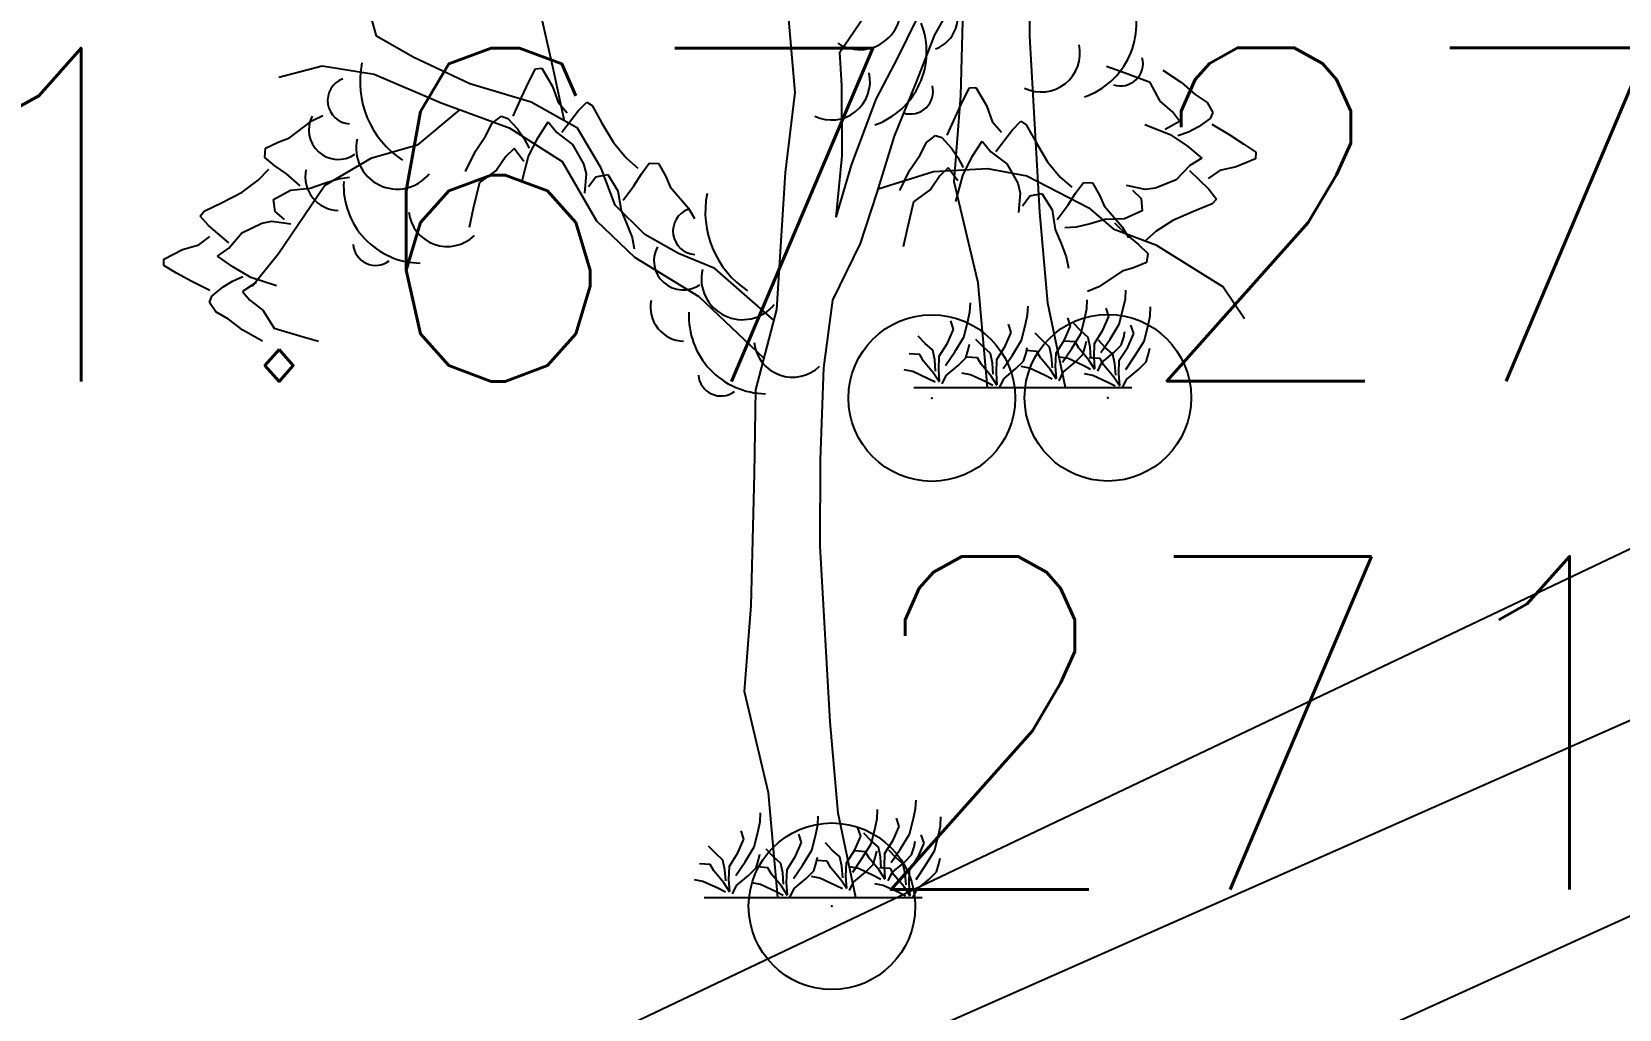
# Model space of a CAD drawing. Header units: millimetres. Extents: x 524954 to 526204, y 9523489 to 9524010.
# Drawn here: x 525849.928 to 525854.693, y 9523661.589 to 9523664.522 of the extents above; entities that cross this region are included whole.
import ezdxf
from ezdxf.enums import TextEntityAlignment as Align

# ---------------------------------------------------------------- set-up
doc = ezdxf.new("R2010")
doc.units = ezdxf.units.MM
doc.header["$PDMODE"] = 32
doc.header["$PDSIZE"] = 0.5
doc.linetypes.add('ACAD_ISO12W100', pattern=[21, 12, -3, 0, -3, 0, -3])
for name, color, linetype in [('Arbre', 34, 'ACAD_ISO12W100'), ('PLUME_1', 7, 'Continuous'), ('PLUME_3', 4, 'Continuous'), ('TopoAlt', 3, 'Continuous'), ('TOPOJIS', 7, 'Continuous')]:
    doc.layers.add(name, color=color, linetype=linetype)
doc.styles.add('Simplex 1.0', font='Simplex.shx', dxfattribs={"width": 0.99, "height": 1})

# ---------------------------------------------------------------- blocks, each defined once
blk = doc.blocks.new('TCPOINT M')
at = {"color": 0}
blk.add_point((0, 0), dxfattribs=at)
at = {"layer": 'TopoAlt', "style": 'Simplex 1.0', "width": 0.99}
blk.add_attdef('ALT', (0.15, 0.15), '', height=1, dxfattribs=at)
blk = doc.blocks.new('v088')
at = {"linetype": 'Continuous'}
for p, q in [((-2.6206, 5.1685), (-2.7013, 5.4591)), ((-0.1073, 4.8293), (-0.1646, 5.4873)), ((0.7312, 5.1764), (0.8812, 5.4407)), ((0.5102, 5.0412), (0.6713, 5.3679)), ((-1.5592, 4.9668), (-1.6346, 5.3011)), ((0.1613, 5.0712), (0.3061, 5.2857)), ((-2.4003, 5.0425), (-2.6206, 5.1685)), ((0.6191, 4.888), (0.7312, 5.1764)), ((0.1717, 4.8724), (0.1613, 5.0712)), ((-2.9464, 4.9876), (-3.2062, 4.92)), ((-2.6344, 4.9381), (-2.9464, 4.9876)), ((-2.0611, 4.8817), (-2.4003, 5.0425)), ((-1.4917, 4.6586), (-1.5592, 4.9668)), ((0.3786, 4.7897), (0.5102, 5.0412)), ((-2.2328, 4.7662), (-2.6344, 4.9381)), ((-1.6919, 4.7713), (-2.0611, 4.8817)), ((0.1743, 4.4496), (0.1717, 4.8724)), ((0.489, 4.5681), (0.6191, 4.888)), ((-1.8192, 4.6131), (-2.2328, 4.7662)), ((-1.415, 4.6154), (-1.6919, 4.7713)), ((-0.1657, 4.3492), (-0.1073, 4.8293)), ((0.2314, 4.3948), (0.3786, 4.7897)), ((-2.1227, 4.7254), (-2.3768, 4.5144)), ((-1.5041, 4.4145), (-1.8192, 4.6131)), ((-1.2732, 4.3758), (-1.415, 4.6154)), ((-2.3768, 4.5144), (-2.655, 4.434)), ((0.3841, 4.2301), (0.489, 4.5681)), ((-2.655, 4.434), (-2.9315, 4.2727)), ((-1.2976, 4.0581), (-1.5041, 4.4145)), ((0.1384, 4.0819), (0.1743, 4.4496)), ((0.1384, 4.0819), (0.2314, 4.3948)), ((-1.1877, 4.1537), (-1.2732, 4.3758)), ((-0.2169, 3.5272), (-0.1657, 4.3492)), ((0.3911, 4.2526), (0.7235, 4.3553)), ((0.7235, 4.3553), (1.0465, 4.3745)), ((1.0465, 4.3745), (1.2838, 4.3297)), ((1.2838, 4.3297), (1.6547, 4.1385)), ((-2.9315, 4.2727), (-3.209, 3.8627)), ((0.2848, 3.9233), (0.3841, 4.2301)), ((-1.0099, 3.9771), (-1.1877, 4.1537)), ((1.6547, 4.1385), (1.8004, 4.0109)), ((-1.0692, 3.839), (-1.2976, 4.0581)), ((1.8004, 4.0109), (2.0573, 3.9168)), ((-0.8085, 3.8631), (-1.0099, 3.9771)), ((0.1177, 3.584), (0.2848, 3.9233)), ((2.0573, 3.9168), (2.4606, 3.664)), ((-3.209, 3.8627), (-3.3666, 3.6666)), ((-0.6849, 3.6045), (-1.0692, 3.839)), ((-0.589, 3.7744), (-0.8085, 3.8631)), ((-0.2343, 3.4611), (-0.589, 3.7744)), ((2.4606, 3.664), (2.589, 3.4739)), ((-0.2941, 3.234), (-0.6849, 3.6045)), ((-0.3436, 3.0457), (-0.2169, 3.5272)), ((0.064, 3.1786), (0.1177, 3.584)), ((0.0445, 2.6247), (0.064, 3.1786)), ((-0.3518, 2.5418), (-0.3436, 3.0457)), ((0.0429, 2.1085), (0.0445, 2.6247)), ((-0.3726, 1.7516), (-0.3518, 2.5418)), ((0.1022, 1.0525), (0.0429, 2.1085)), ((-0.4115, 1.2346), (-0.3726, 1.7516)), ((-0.2683, 0.6281), (-0.4115, 1.2346)), ((0.151, 0.5063), (0.1022, 1.0525)), ((-0.2127, 0), (-0.2683, 0.6281)), ((0.2565, 0), (0.151, 0.5063)), ((-0.6539, 0), (0.6539, 0))]:
    blk.add_line(p, q, dxfattribs=at)
at = {"color": 3, "linetype": 'Continuous'}
for p, q in [((-1.7068, 4.8945), (-1.6668, 4.9726)), ((-1.6668, 4.9726), (-1.6283, 4.976)), ((-1.6283, 4.976), (-1.5645, 4.8667)), ((1.8724, 4.9461), (1.762, 4.9854)), ((2.0987, 4.9642), (2.2113, 4.8904)), ((-1.7514, 4.7999), (-1.7068, 4.8945)), ((-1.5645, 4.8667), (-1.5307, 4.7714)), ((0.9393, 4.8572), (0.9778, 4.8606)), ((0.9778, 4.8606), (1.0416, 4.7513)), ((2.0224, 4.89), (1.8724, 4.9461)), ((2.0834, 4.7783), (2.0224, 4.89)), ((2.2113, 4.8904), (2.2929, 4.8185)), ((-1.8008, 4.6887), (-1.7514, 4.7999)), ((-1.5307, 4.7714), (-1.4755, 4.7074)), ((-1.4112, 4.7196), (-1.3587, 4.7727)), ((-1.3587, 4.7727), (-1.3272, 4.7513)), ((0.8546, 4.6845), (0.8993, 4.7791)), ((0.8993, 4.7791), (0.9393, 4.8572)), ((2.1569, 4.7135), (2.0834, 4.7783)), ((2.2929, 4.8185), (2.3654, 4.7691)), ((2.3654, 4.7691), (2.4, 4.7096)), ((-3.0095, 4.66), (-2.9439, 4.6918)), ((-1.9257, 4.6454), (-1.871, 4.6871)), ((-1.871, 4.6871), (-1.8334, 4.6747)), ((-1.8334, 4.6747), (-1.7744, 4.6115)), ((-1.5083, 4.5916), (-1.4112, 4.7196)), ((-1.3272, 4.7513), (-1.2679, 4.6451)), ((0.8053, 4.5733), (0.8546, 4.6845)), ((1.0416, 4.7513), (1.0754, 4.656)), ((2.1989, 4.6584), (2.1569, 4.7135)), ((2.383, 4.6739), (2.3129, 4.6232)), ((2.4, 4.7096), (2.383, 4.6739)), ((-3.1435, 4.5571), (-3.0095, 4.66)), ((-1.9657, 4.5674), (-1.9257, 4.6454)), ((-1.7744, 4.6115), (-1.7365, 4.5561)), ((-1.6512, 4.5605), (-1.5907, 4.6542)), ((-1.5907, 4.6542), (-1.5392, 4.5896)), ((-1.5392, 4.5896), (-1.4434, 4.5178)), ((-1.2679, 4.6451), (-1.1988, 4.529)), ((1.0754, 4.656), (1.1306, 4.592)), ((1.0978, 4.4762), (1.1948, 4.6042)), ((1.1948, 4.6042), (1.2474, 4.6573)), ((1.2474, 4.6573), (1.2789, 4.6359)), ((1.2789, 4.6359), (1.3382, 4.5297)), ((1.9921, 4.6376), (2.1424, 4.5777)), ((2.1133, 4.6106), (2.1989, 4.6584)), ((2.1424, 4.5777), (2.247, 4.5072)), ((2.2532, 4.5924), (2.1892, 4.5691)), ((2.3129, 4.6232), (2.2532, 4.5924)), ((2.3928, 4.6398), (2.497, 4.577)), ((2.497, 4.577), (2.5853, 4.5209)), ((-3.2911, 4.4407), (-3.2867, 4.4956)), ((-3.2867, 4.4956), (-3.2101, 4.5328)), ((-3.2101, 4.5328), (-3.1435, 4.5571)), ((-2.0269, 4.4774), (-1.9657, 4.5674)), ((-1.7952, 4.494), (-1.8447, 4.4455)), ((-1.7371, 4.415), (-1.7952, 4.494)), ((-1.7365, 4.5561), (-1.7054, 4.4954)), ((-1.7081, 4.4479), (-1.6512, 4.5605)), ((-1.4434, 4.5178), (-1.3781, 4.401)), ((-1.1988, 4.529), (-1.1228, 4.4377)), ((0.6404, 4.452), (0.6804, 4.53)), ((0.6804, 4.53), (0.7351, 4.5718)), ((0.7351, 4.5718), (0.7727, 4.5593)), ((0.7727, 4.5593), (0.8317, 4.4961)), ((0.8317, 4.4961), (0.8696, 4.4407)), ((0.9549, 4.4451), (1.0154, 4.5388)), ((1.0154, 4.5388), (1.0668, 4.4742)), ((1.3382, 4.5297), (1.4072, 4.4136)), ((2.247, 4.5072), (2.3325, 4.4356)), ((2.5853, 4.5209), (2.6578, 4.4715)), ((-3.2303, 4.3905), (-3.2911, 4.4407)), ((-3.1617, 4.3413), (-3.2303, 4.3905)), ((-2.0862, 4.3565), (-2.0269, 4.4774)), ((-1.8447, 4.4455), (-1.8998, 4.3645)), ((-1.7488, 4.2914), (-1.7081, 4.4479)), ((-1.3781, 4.401), (-1.3629, 4.3412)), ((-1.1228, 4.4377), (-1.0524, 4.3767)), ((-1.0302, 4.3418), (-0.9835, 4.4054)), ((-0.9835, 4.4054), (-0.9285, 4.4041)), ((-0.9285, 4.4041), (-0.8869, 4.3298)), ((0.5791, 4.362), (0.6404, 4.452)), ((0.8696, 4.4407), (0.9007, 4.38)), ((0.898, 4.3325), (0.9549, 4.4451)), ((1.0668, 4.4742), (1.1627, 4.4024)), ((1.1627, 4.4024), (1.228, 4.2856)), ((1.4072, 4.4136), (1.4833, 4.3223)), ((2.262, 4.3926), (2.1788, 4.3064)), ((2.3325, 4.4356), (2.262, 4.3926)), ((2.6564, 4.4329), (2.5401, 4.3831)), ((2.6578, 4.4715), (2.6564, 4.4329)), ((-3.4268, 4.2328), (-3.3314, 4.3035)), ((-3.3314, 4.3035), (-3.2664, 4.3702)), ((-3.0788, 4.2707), (-3.1617, 4.3413)), ((-2.9333, 4.2859), (-2.8514, 4.3121)), ((-2.8514, 4.3121), (-2.7828, 4.3211)), ((-2.0031, 4.2901), (-2.0401, 4.1343)), ((-1.8998, 4.3645), (-2.0031, 4.2901)), ((-1.3629, 4.3412), (-1.3723, 4.2259)), ((-1.3485, 4.2656), (-1.3049, 4.3248)), ((-1.3049, 4.3248), (-1.2331, 4.3384)), ((-1.2331, 4.3384), (-1.1715, 4.2405)), ((-1.0754, 4.2705), (-1.0302, 4.3418)), ((-0.8869, 4.3298), (-0.8589, 4.2646)), ((0.5199, 4.2411), (0.5791, 4.362)), ((0.7614, 4.3301), (0.7063, 4.2491)), ((0.8109, 4.3786), (0.7614, 4.3301)), ((0.869, 4.2996), (0.8109, 4.3786)), ((0.8572, 4.176), (0.898, 4.3325)), ((1.4833, 4.3223), (1.5536, 4.2613)), ((1.5759, 4.2264), (1.6226, 4.29)), ((1.6226, 4.29), (1.6776, 4.2887)), ((1.6776, 4.2887), (1.7191, 4.2144)), ((2.1788, 4.3064), (2.0548, 4.2561)), ((2.2601, 4.3616), (2.3751, 4.2494)), ((2.4412, 4.3615), (2.371, 4.3146)), ((2.5401, 4.3831), (2.4412, 4.3615)), ((-3.5467, 4.1705), (-3.4268, 4.2328)), ((-3.2386, 4.1877), (-3.1373, 4.2436)), ((-3.1373, 4.2436), (-3.0186, 4.2553)), ((-3.0186, 4.2553), (-2.9333, 4.2859)), ((-1.1715, 4.2405), (-1.153, 4.1227)), ((-1.1411, 4.1837), (-1.0754, 4.2705)), ((-0.8589, 4.2646), (-0.7485, 4.1368)), ((0.7063, 4.2491), (0.603, 4.1747)), ((1.228, 4.2856), (1.2432, 4.2258)), ((1.2432, 4.2258), (1.2338, 4.1105)), ((1.2576, 4.1502), (1.3011, 4.2094)), ((1.3011, 4.2094), (1.373, 4.223)), ((1.373, 4.223), (1.4346, 4.1251)), ((1.5307, 4.1551), (1.5759, 4.2264)), ((1.7191, 4.2144), (1.7472, 4.1493)), ((1.9936, 4.2484), (1.8803, 4.2721)), ((1.9168, 4.2436), (1.9701, 4.193)), ((1.9701, 4.193), (1.9747, 4.12)), ((2.0548, 4.2561), (1.9936, 4.2484)), ((2.3751, 4.2494), (2.4212, 4.1906)), ((-3.6793, 4.0872), (-3.6561, 4.1174)), ((-3.6561, 4.1174), (-3.5467, 4.1705)), ((-3.2291, 4.1152), (-3.2386, 4.1877)), ((-3.1725, 4.0683), (-3.2291, 4.1152)), ((-2.0401, 4.1343), (-2.0653, 4.0199)), ((-1.153, 4.1227), (-1.1176, 4.0393)), ((-0.7485, 4.1368), (-0.7129, 4.0731)), ((0.603, 4.1747), (0.566, 4.0189)), ((1.4346, 4.1251), (1.4531, 4.0073)), ((1.465, 4.0683), (1.5307, 4.1551)), ((1.7472, 4.1493), (1.8576, 4.0214)), ((1.9747, 4.12), (1.8699, 4.071)), ((2.2833, 4.1164), (2.1595, 4.0623)), ((2.396, 4.1621), (2.2833, 4.1164)), ((2.4212, 4.1906), (2.396, 4.1621)), ((-3.6294, 4.0317), (-3.6793, 4.0872)), ((-3.5071, 3.9275), (-3.6294, 4.0317)), ((-3.4297, 3.988), (-3.3093, 4.0465)), ((-3.3093, 4.0465), (-3.2488, 4.0583)), ((-3.2488, 4.0583), (-3.1342, 4.0423)), ((-1.1176, 4.0393), (-1.0867, 3.9591)), ((0.566, 4.0189), (0.5407, 3.9045)), ((1.4531, 4.0073), (1.4885, 3.9239)), ((1.5801, 4.0219), (1.511, 4.0175)), ((1.6636, 4.0426), (1.5801, 4.0219)), ((1.7506, 4.0673), (1.6636, 4.0426)), ((1.8699, 4.071), (1.7506, 4.0673)), ((1.8097, 4.0479), (1.8877, 3.9719)), ((1.8576, 4.0214), (1.8932, 3.9577)), ((2.1595, 4.0623), (2.0595, 3.9982)), ((-3.785, 3.8871), (-3.6878, 3.9154)), ((-3.6878, 3.9154), (-3.6208, 3.9668)), ((-3.5069, 3.8964), (-3.4297, 3.988)), ((-1.0867, 3.9591), (-1.0738, 3.891)), ((1.4885, 3.9239), (1.5194, 3.8437)), ((1.8877, 3.9719), (1.9528, 3.9182)), ((1.9528, 3.9182), (2.0102, 3.864)), ((2.0595, 3.9982), (1.9902, 3.936)), ((-3.8977, 3.8297), (-3.785, 3.8871)), ((-3.8965, 3.791), (-3.8977, 3.8297)), ((-3.5743, 3.8488), (-3.5069, 3.8964)), ((-3.4842, 3.783), (-3.5743, 3.8488)), ((1.5194, 3.8437), (1.5323, 3.7756)), ((2.0102, 3.864), (2.002, 3.8096)), ((-3.8209, 3.7466), (-3.8965, 3.791)), ((-3.729, 3.6966), (-3.8209, 3.7466)), ((-3.4847, 3.6976), (-3.4223, 3.7252)), ((-3.3751, 3.7197), (-3.4842, 3.783)), ((-3.2212, 3.6701), (-3.3751, 3.7197)), ((1.855, 3.7579), (1.7144, 3.6642)), ((1.9231, 3.7776), (1.855, 3.7579)), ((2.002, 3.8096), (1.9231, 3.7776)), ((-3.6208, 3.641), (-3.729, 3.6966)), ((-3.6087, 3.6076), (-3.5422, 3.6629)), ((-3.5422, 3.6629), (-3.4847, 3.6976)), ((-3.3439, 3.6889), (-3.4261, 3.6355)), ((-3.4261, 3.6355), (-3.3805, 3.5833)), ((1.7144, 3.6642), (1.6468, 3.6368)), ((-3.6232, 3.5708), (-3.6087, 3.6076)), ((-3.5847, 3.5138), (-3.6232, 3.5708)), ((-3.3805, 3.5833), (-3.3028, 3.5236)), ((-3.5091, 3.4694), (-3.5847, 3.5138)), ((-3.4228, 3.4031), (-3.5091, 3.4694)), ((-3.3028, 3.5236), (-3.2344, 3.4162)), ((-3.3055, 3.337), (-3.4228, 3.4031)), ((-3.2344, 3.4162), (-3.081, 3.3703)), ((-3.081, 3.3703), (-2.9682, 3.3386)), ((0.6155, 0.5313), (0.6179, 0.5842)), ((-0.3173, 0.4544), (-0.3149, 0.5073)), ((0.0288, 0.4351), (0.0313, 0.488)), ((0.3847, 0.4736), (0.3871, 0.5265)), ((0.6034, 0.4736), (0.6155, 0.5313)), ((0.7645, 0.4303), (0.7669, 0.4832)), ((-0.4159, 0.3486), (-0.4327, 0.3991)), ((-0.3534, 0.3029), (-0.3294, 0.3967)), ((-0.3294, 0.3967), (-0.3173, 0.4544)), ((0.0168, 0.3774), (0.0288, 0.4351)), ((0.2861, 0.3678), (0.2693, 0.4183)), ((0.3462, 0.3414), (0.3053, 0.3847)), ((0.3486, 0.3221), (0.3726, 0.4159)), ((0.3726, 0.4159), (0.3847, 0.4736)), ((0.4808, 0.3438), (0.5169, 0.4255)), ((0.5169, 0.4255), (0.5001, 0.476)), ((0.5794, 0.3798), (0.6034, 0.4736)), ((0.7525, 0.3726), (0.7645, 0.4303)), ((-0.5866, 0.2645), (-0.6275, 0.3077)), ((-0.452, 0.2669), (-0.4159, 0.3486)), ((-0.4087, 0.214), (-0.3534, 0.3029)), ((-0.2404, 0.2452), (-0.2813, 0.2885)), ((-0.1058, 0.2476), (-0.0697, 0.3294)), ((-0.0697, 0.3294), (-0.0865, 0.3798)), ((-0.0072, 0.2837), (0.0168, 0.3774)), ((0.1154, 0.2837), (0.0745, 0.327)), ((0.1995, 0.2068), (0.25, 0.2861)), ((0.25, 0.2861), (0.2861, 0.3678)), ((0.2933, 0.2332), (0.3486, 0.3221)), ((0.3919, 0.3005), (0.3462, 0.3414)), ((0.4039, 0.2428), (0.3919, 0.3005)), ((0.4303, 0.2645), (0.4808, 0.3438)), ((0.4688, 0.2092), (0.5241, 0.2909)), ((0.5241, 0.2909), (0.5794, 0.3798)), ((0.5914, 0.2548), (0.6058, 0.3029)), ((0.6058, 0.3029), (0.6131, 0.3366)), ((0.6299, 0.2428), (0.6659, 0.3246)), ((0.6659, 0.3246), (0.6491, 0.375)), ((0.7285, 0.2789), (0.7525, 0.3726)), ((-0.6179, 0.1971), (-0.6828, 0.2019)), ((-0.5962, 0.1587), (-0.6179, 0.1971)), ((-0.5409, 0.2236), (-0.5866, 0.2645)), ((-0.5289, 0.1659), (-0.5409, 0.2236)), ((-0.5025, 0.1875), (-0.452, 0.2669)), ((-0.464, 0.1322), (-0.4087, 0.214)), ((-0.3414, 0.1779), (-0.327, 0.226)), ((-0.327, 0.226), (-0.3197, 0.2596)), ((-0.1947, 0.2043), (-0.2404, 0.2452)), ((-0.1827, 0.1467), (-0.1947, 0.2043)), ((-0.1563, 0.1683), (-0.1058, 0.2476)), ((-0.1178, 0.113), (-0.0625, 0.1947)), ((-0.0625, 0.1947), (-0.0072, 0.2837)), ((0.0048, 0.1587), (0.0192, 0.2068)), ((0.0192, 0.2068), (0.0264, 0.2404)), ((0.0841, 0.2164), (0.0192, 0.2212)), ((0.1058, 0.1779), (0.0841, 0.2164)), ((0.1611, 0.2428), (0.1154, 0.2837)), ((0.1731, 0.1851), (0.1611, 0.2428)), ((0.1971, 0.125), (0.1995, 0.2068)), ((0.238, 0.1515), (0.2933, 0.2332)), ((0.3149, 0.2741), (0.25, 0.2789)), ((0.3366, 0.2356), (0.3149, 0.2741)), ((0.3149, 0.1515), (0.3606, 0.1971)), ((0.3967, 0.1635), (0.3366, 0.2356)), ((0.3606, 0.1971), (0.375, 0.2452)), ((0.375, 0.2452), (0.3823, 0.2789)), ((0.4087, 0.1755), (0.4039, 0.2428)), ((0.4279, 0.1827), (0.4303, 0.2645)), ((0.4953, 0.2404), (0.4544, 0.2837)), ((0.4736, 0.1491), (0.5457, 0.2092)), ((0.5409, 0.1995), (0.4953, 0.2404)), ((0.5529, 0.1418), (0.5409, 0.1995)), ((0.5457, 0.2092), (0.5914, 0.2548)), ((0.5794, 0.1635), (0.6299, 0.2428)), ((0.6732, 0.1899), (0.7285, 0.2789)), ((0.7405, 0.1539), (0.7549, 0.2019)), ((0.7549, 0.2019), (0.7621, 0.2356)), ((-0.6611, 0.0962), (-0.7116, 0.1058)), ((-0.5674, 0.0529), (-0.6611, 0.0962)), ((-0.5361, 0.0865), (-0.5962, 0.1587)), ((-0.5241, 0.0986), (-0.5289, 0.1659)), ((-0.5049, 0.1058), (-0.5025, 0.1875)), ((-0.5001, 0.0361), (-0.5049, 0.1058)), ((-0.4592, 0.0721), (-0.3871, 0.1322)), ((-0.3871, 0.1322), (-0.3414, 0.1779)), ((-0.2717, 0.1779), (-0.3366, 0.1827)), ((-0.25, 0.1394), (-0.2717, 0.1779)), ((-0.1899, 0.0673), (-0.25, 0.1394)), ((-0.1779, 0.0793), (-0.1827, 0.1467)), ((-0.1587, 0.0865), (-0.1563, 0.1683)), ((-0.113, 0.0529), (-0.0409, 0.113)), ((-0.0409, 0.113), (0.0048, 0.1587)), ((0.0409, 0.1154), (-0.0096, 0.125)), ((0.1346, 0.0721), (0.0409, 0.1154)), ((0.1659, 0.1058), (0.1058, 0.1779)), ((0.2019, 0.0505), (0.1659, 0.1058)), ((0.1779, 0.1178), (0.1731, 0.1851)), ((0.2019, 0.0553), (0.1971, 0.125)), ((0.2717, 0.1731), (0.2212, 0.1827)), ((0.2428, 0.0914), (0.3149, 0.1515)), ((0.3654, 0.1298), (0.2717, 0.1731)), ((0.4063, 0.1082), (0.3654, 0.1298)), ((0.4327, 0.1082), (0.3967, 0.1635)), ((0.464, 0.1731), (0.3991, 0.1779)), ((0.4327, 0.113), (0.4279, 0.1827)), ((0.4496, 0.0986), (0.4736, 0.1491)), ((0.4856, 0.1346), (0.464, 0.1731)), ((0.5457, 0.0625), (0.4856, 0.1346)), ((0.5578, 0.0745), (0.5529, 0.1418)), ((0.577, 0.0817), (0.5794, 0.1635)), ((0.6179, 0.1082), (0.6732, 0.1899)), ((0.6227, 0.0481), (0.6948, 0.1082)), ((0.6948, 0.1082), (0.7405, 0.1539)), ((-0.5265, 0.0313), (-0.5674, 0.0529)), ((-0.5001, 0.0313), (-0.5361, 0.0865)), ((-0.4832, 0.0216), (-0.4592, 0.0721)), ((-0.3149, 0.0769), (-0.3654, 0.0865)), ((-0.2212, 0.0337), (-0.3149, 0.0769)), ((-0.1803, 0.012), (-0.2212, 0.0337)), ((-0.1539, 0.012), (-0.1899, 0.0673)), ((-0.1539, 0.0168), (-0.1587, 0.0865)), ((-0.137, 0.0024), (-0.113, 0.0529)), ((0.1755, 0.0505), (0.1346, 0.0721)), ((0.2188, 0.0409), (0.2428, 0.0914)), ((0.4207, 0.0721), (0.3702, 0.0817)), ((0.5145, 0.0288), (0.4207, 0.0721)), ((0.5554, 0.0072), (0.5145, 0.0288)), ((0.5818, 0.0072), (0.5457, 0.0625)), ((0.5818, 0.012), (0.577, 0.0817)), ((0.5986, -0.0024), (0.6227, 0.0481))]:
    blk.add_line(p, q, dxfattribs=at)
for centre, major_axis, start_param, end_param in [((0.2804, 5.3337), (0.1741, 0.1741), 3.363922, 6.046661), ((0.6642, 5.2834), (-0.1445, 0.1445), 2.713295, 4.448408), ((1.4749, 5.2432), (0.3298, 0.3298), 4.265936, 5.872819), ((0.2152, 5.0749), (-0.3298, 0.3298), 2.69514, 4.302022), ((1.3699, 5.0654), (-0.1641, 0.1641), 1.908121, 4.146545), ((-2.1547, 4.8961), (-0.3995, 0.3995), 0.587708, 1.773422), ((1.844, 5.0056), (-0.0964, 0.0964), 2.051824, 4.174223), ((-2.774, 4.7815), (-0.099, 0.099), -0.421529, 2.292047), ((0.1101, 4.8971), (-0.1641, 0.1641), 1.908121, 4.146545), ((0.5842, 4.8373), (0.0964, 0.0964), 3.62262, 5.745019), ((-2.8514, 4.6047), (-0.1246, 0.1246), 0.293965, 2.957824), ((-2.4968, 4.4965), (0.1741, 0.1741), 2.133893, 4.816631), ((-2.8441, 4.3258), (-0.1445, 0.1445), 0.590553, 2.325666), ((-2.352, 4.2724), (0.3298, 0.3298), 2.307735, 3.914618), ((-0.0823, 4.1124), (0.3995, 0.3995), 2.158504, 3.344219), ((-2.1954, 4.1377), (0.1641, 0.1641), 2.463212, 4.701636), ((-0.7016, 3.9977), (0.099, 0.099), 1.149268, 3.862844), ((-2.6253, 3.929), (0.0964, 0.0964), 2.435534, 4.557933), ((-0.779, 3.821), (0.1246, 0.1246), 1.864761, 4.52862), ((-0.4244, 3.7128), (0.1741, 0.1741), 2.133893, 4.816631), ((-0.7718, 3.542), (-0.1445, 0.1445), 0.590553, 2.325666), ((-0.2796, 3.4886), (0.3298, 0.3298), 2.307735, 3.914618), ((-0.1231, 3.3539), (0.1641, 0.1641), 2.463212, 4.701636), ((-0.5529, 3.1452), (0.0964, 0.0964), 2.435534, 4.557933)]:
    blk.add_ellipse(centre, major_axis=major_axis, ratio=1, start_param=start_param, end_param=end_param, dxfattribs=at)

msp = doc.modelspace()

# ---------------------------------------------------------------- linework, layer by layer
at = {"layer": 'PLUME_1'}
msp.add_lwpolyline([(525458.4726, 9523640.2581), (525480.3887, 9523635.3405), (525499.5931, 9523633.233), (525627.7485, 9523622.0329), (525657.4251, 9523620.6897), (525687.4547, 9523621.3777), (525717.3751, 9523623.5616), (525747.1135, 9523628.239), (525776.244, 9523634.3759), (525805.1925, 9523643.0063), (525833.5332, 9523653.0962), (525860.7309, 9523665.108), (525887.2843, 9523679.0782), (525913.1935, 9523695.0066), (525937.4975, 9523712.3218), (525960.6949, 9523731.0603), (525982.7493, 9523751.7207), (526003.235, 9523773.2692), (526022.079, 9523796.7032), (526039.8529, 9523821.0618), (526045.291, 9523828.9786), (526068.1754, 9523865.7422)], dxfattribs=at)
at = {"layer": 'PLUME_3'}
for points in [[(525869.3794, 9523670.2513), (525860.1958, 9523665.5703), (525851.4745, 9523661.4244), (525842.2545, 9523657.2421), (525842.2545, 9523657.2421), (525832.9981, 9523653.5585), (525823.7417, 9523649.8748), (525814.4489, 9523646.6899), (525814.4489, 9523646.6899), (525804.6574, 9523643.4685), (525795.3647, 9523640.2836), (525786.0355, 9523637.5973), (525785.5368, 9523637.5609), (525776.2076, 9523634.8746), (525766.3433, 9523632.6506), (525756.4791, 9523630.4266), (525756.4791, 9523630.4266), (525746.5784, 9523628.7012), (525736.6777, 9523626.9759), (525727.2757, 9523625.287), (525726.777, 9523625.2506), (525716.84, 9523624.0239), (525707.3652, 9523623.3323)], [(525707.438, 9523622.335), (525717.4115, 9523623.063), (525717.4115, 9523623.063), (525727.3485, 9523624.2896), (525737.2492, 9523626.015), (525746.6512, 9523627.7039), (525747.1499, 9523627.7403), (525756.5518, 9523629.4292), (525766.4161, 9523631.6532), (525776.2804, 9523633.8773), (525776.7791, 9523633.9137), (525786.1083, 9523636.5999), (525795.4374, 9523639.2862), (525805.2289, 9523642.5076), (525805.2289, 9523642.5076), (525814.5217, 9523645.6925), (525823.8145, 9523648.8775), (525833.0709, 9523652.5611), (525833.5696, 9523652.5975), (525842.3273, 9523656.2448), (525851.5473, 9523660.4271), (525860.7673, 9523664.6094), (525861.266, 9523664.6458), (525869.9509, 9523669.2903)]]:
    msp.add_lwpolyline(points, dxfattribs=at)

# ---------------------------------------------------------------- block references
at = {"layer": 'Arbre', "xscale": 0.5, "yscale": 0.5, "zscale": 0.5}
for p in [(525852.9029, 9523663.4543), (525852.2735, 9523661.9244)]:
    msp.add_blockref('v088', p, dxfattribs=at)
at = {"layer": 'TOPOJIS'}
ref = msp.add_blockref('TCPOINT M', (525852.6299, 9523663.4227, 271.67), dxfattribs=at)
ref.add_attrib('ALT', '271.67', dxfattribs={"layer": 'TopoAlt', "height": 1, "style": 'Simplex 1.0', "width": 0.99}).set_placement((525852.5799, 9523663.4727, 271.67), align=Align.RIGHT)
ref = msp.add_blockref('TCPOINT M', (525853.1583, 9523663.4236, 271.58), dxfattribs=at)
ref.add_attrib('ALT', '271.58', (525853.2083, 9523663.4736, 271.58), dxfattribs={"layer": 'TopoAlt', "height": 1, "style": 'Simplex 1.0', "width": 0.99})
ref = msp.add_blockref('TCPOINT M', (525852.3301, 9523661.8976, 271.25), dxfattribs=at)
ref.add_attrib('ALT', '271.25', (525852.3801, 9523661.9476, 271.25), dxfattribs={"layer": 'TopoAlt', "height": 1, "style": 'Simplex 1.0', "width": 0.99})

doc.saveas('drawing.dxf')
